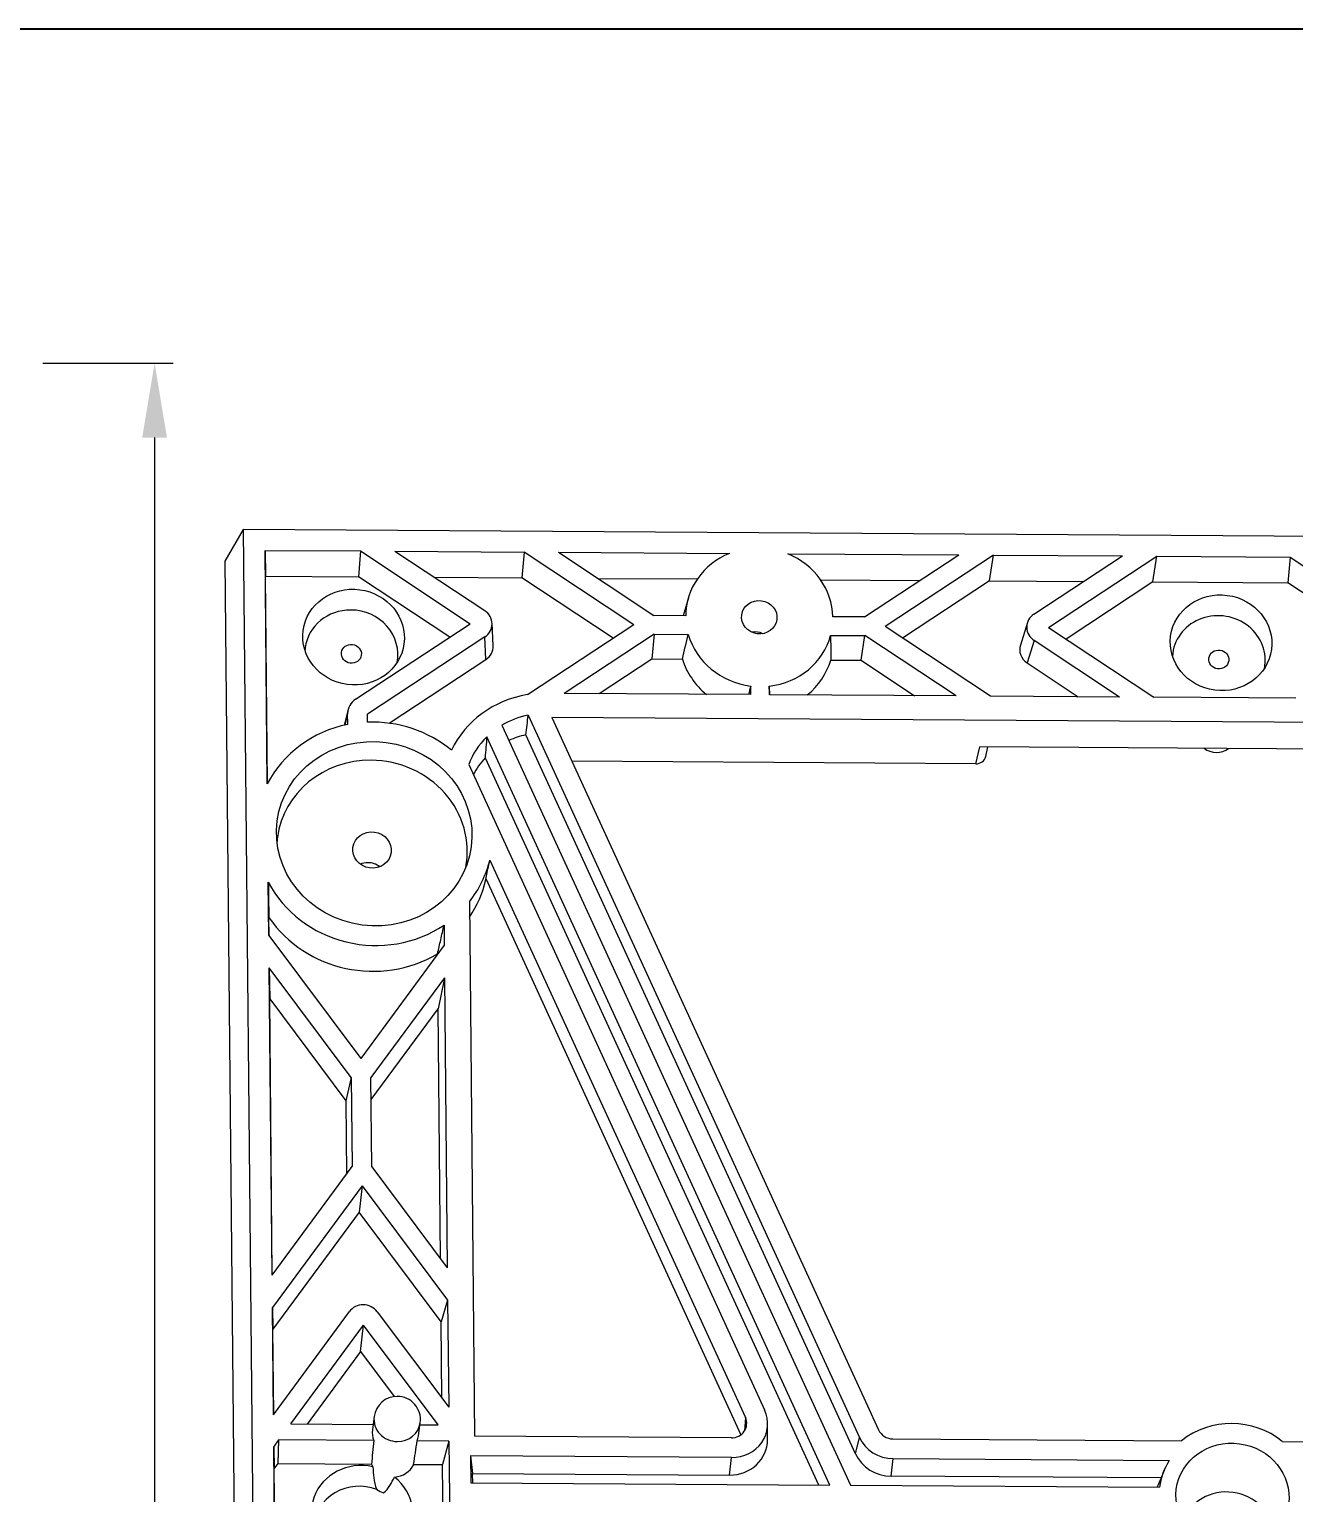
# Model space of a CAD drawing. Header units: millimetres. Extents: x 3042 to 4057, y 1987 to 3678.
# Drawn here: x 3376.9 to 3458.5, y 2331.1 to 2425.4 of the extents above; entities that cross this region are included whole.
import ezdxf

# ---------------------------------------------------------------- set-up
doc = ezdxf.new("R2010")
doc.units = ezdxf.units.MM
doc.layers.get('0').update_dxf_attribs({"linetype": 'CONTINUOUS'})
doc.layers.get('Defpoints').update_dxf_attribs({"linetype": 'CONTINUOUS'})
doc.layers.add('BORDER', color=6, linetype='CONTINUOUS')
doc.layers.add('dim', color=82, linetype='CONTINUOUS', lineweight=9)
doc.styles.add('ROMANC', font='romanc.shx', dxfattribs={"bigfont": 'gbcbig.shx'})
doc.dimstyles.new('4', dxfattribs={"dimtxt": 3.5, "dimasz": 2.2, "dimexe": 0.66, "dimexo": 0.66, "dimgap": 0.66, "dimtad": 0, "dimdsep": 46, "dimtxsty": 'ROMANC', "dimcen": 0, "dimclrd": 256, "dimclre": 131, "dimclrt": 42, "dimazin": 2, "dimtfac": 1, "dimtofl": 0, "dimtmove": 0, "dimatfit": 3, "dimfxl": 1, "dimtfill": 1, "dimlwd": 5, "dimlwe": 5, "dimarcsym": 0})

# ---------------------------------------------------------------- blocks, each defined once
blk = doc.blocks.new('*D9')
at = {"layer": 'Defpoints', "color": 0, "lineweight": 18}
for p in [(3376.6, 2403.901), (3376.6, 2148.101), (3385.014, 2148.101)]:
    blk.add_point(p, dxfattribs=at)
at = {"layer": 'dim', "color": 131, "lineweight": 5}
for p, q in [((3377.799, 2403.901), (3386.213, 2403.901)), ((3377.799, 2148.101), (3386.213, 2148.101))]:
    blk.add_line(p, q, dxfattribs=at)
at = {"layer": 'dim', "lineweight": 5}
for p, q in [((3385.014, 2399.101), (3385.014, 2285.201)), ((3385.014, 2152.901), (3385.014, 2266.802))]:
    blk.add_line(p, q, dxfattribs=at)
at = {"layer": 'dim', "lineweight": 18}
for points in [[(3384.214, 2399.101), (3385.814, 2399.101), (3385.014, 2403.901)], [(3384.214, 2152.901), (3385.814, 2152.901), (3385.014, 2148.101)]]:
    blk.add_solid(points, dxfattribs=at)
at = {"layer": 'dim', "color": 42, "lineweight": 18, "insert": (3385.014, 2276.001), "char_height": 4, "attachment_point": 5, "rotation": 90, "style": 'ROMANC', "bg_fill": 3, "box_fill_scale": 1.1, "bg_fill_color": 256, "bg_fill_true_color": 13158600, "bg_fill_transparency": 7121136}
blk.add_mtext('255.8', dxfattribs=at)

msp = doc.modelspace()

# ---------------------------------------------------------------- linework, layer by layer
at = {"color": 7, "linetype": 'Continuous', "lineweight": 18}
for p, q in [((3390.724, 2393.181), (3389.54, 2391.134)), ((3390.724, 2393.181), (3393.01, 2156.331)), ((3517.135, 2392.357), (3390.724, 2393.181)), ((3392.284, 2376.775), (3392.139, 2391.83)), ((3392.139, 2391.83), (3398.3, 2391.79)), ((3392.139, 2391.83), (3392.174, 2390.167)), ((3398.3, 2391.79), (3398.17, 2390.128)), ((3398.3, 2391.79), (3405.377, 2387.103)), ((3400.518, 2391.775), (3408.839, 2391.721)), ((3400.518, 2391.775), (3406.302, 2387.945)), ((3408.839, 2391.721), (3408.709, 2390.059)), ((3415.916, 2387.035), (3408.839, 2391.721)), ((3411.057, 2391.706), (3422.086, 2391.634)), ((3411.057, 2391.706), (3417.219, 2387.626)), ((3425.861, 2391.61), (3436.89, 2391.538)), ((3389.54, 2391.134), (3391.865, 2150.3)), ((3430.806, 2387.537), (3436.89, 2391.538)), ((3439.108, 2391.523), (3432.121, 2386.929)), ((3438.858, 2389.863), (3439.108, 2391.523)), ((3439.108, 2391.523), (3447.429, 2391.469)), ((3441.719, 2387.714), (3447.429, 2391.469)), ((3442.66, 2386.86), (3449.647, 2391.455)), ((3449.397, 2389.794), (3449.647, 2391.455)), ((3449.647, 2391.455), (3458.238, 2391.399)), ((3458.238, 2391.399), (3458.108, 2389.737)), ((3458.238, 2391.399), (3465.314, 2386.712)), ((3392.174, 2390.167), (3398.17, 2390.128)), ((3392.303, 2376.811), (3392.174, 2390.167)), ((3404.052, 2386.233), (3398.17, 2390.128)), ((3403.053, 2390.096), (3408.709, 2390.059)), ((3414.591, 2386.164), (3408.709, 2390.059)), ((3413.593, 2390.027), (3420.013, 2389.986)), ((3427.966, 2389.934), (3434.387, 2389.892)), ((3438.858, 2389.863), (3433.255, 2386.178)), ((3438.858, 2389.863), (3444.926, 2389.823)), ((3449.397, 2389.794), (3443.794, 2386.109)), ((3449.397, 2389.794), (3458.108, 2389.737)), ((3463.99, 2385.842), (3458.108, 2389.737)), ((3419.439, 2388.779), (3419.096, 2387.613)), ((3397.968, 2382.231), (3405.377, 2387.103)), ((3406.847, 2385.681), (3406.777, 2387.131)), ((3415.916, 2387.035), (3409.062, 2382.528)), ((3419.267, 2387.612), (3417.219, 2387.626)), ((3430.806, 2387.537), (3428.758, 2387.55)), ((3438.916, 2382.43), (3432.121, 2386.929)), ((3441.303, 2387.17), (3440.849, 2385.722)), ((3406.318, 2386.249), (3398.738, 2381.265)), ((3417.231, 2386.427), (3411.425, 2382.609)), ((3417.231, 2386.427), (3417.087, 2384.836)), ((3417.231, 2386.427), (3419.434, 2386.412)), ((3428.614, 2386.352), (3430.818, 2386.338)), ((3430.579, 2384.748), (3430.818, 2386.338)), ((3436.698, 2382.444), (3430.818, 2386.338)), ((3447.237, 2382.375), (3441.735, 2386.018)), ((3442.66, 2386.86), (3449.455, 2382.361)), ((3400.137, 2380.689), (3406.387, 2384.799)), ((3413.678, 2382.594), (3417.087, 2384.836)), ((3417.087, 2384.836), (3419.051, 2384.823)), ((3428.616, 2384.761), (3430.579, 2384.748)), ((3430.579, 2384.748), (3434.032, 2382.462)), ((3441.282, 2384.571), (3444.571, 2382.393)), ((3423.462, 2382.53), (3411.425, 2382.609)), ((3423.462, 2382.53), (3423.457, 2383.085)), ((3424.655, 2383.078), (3424.661, 2382.523)), ((3436.698, 2382.444), (3424.661, 2382.523)), ((3447.237, 2382.375), (3438.916, 2382.43)), ((3458.606, 2382.301), (3449.455, 2382.361)), ((3397.497, 2381.577), (3397.242, 2380.555)), ((3397.473, 2380.605), (3397.466, 2381.31)), ((3398.743, 2380.755), (3398.738, 2381.265)), ((3407.415, 2380.557), (3429.886, 2331.566)), ((3409.112, 2381.204), (3430.468, 2334.645)), ((3497.452, 2380.495), (3410.639, 2381.061)), ((3410.639, 2381.061), (3431.705, 2335.133)), ((3428.569, 2331.574), (3406.442, 2379.814)), ((3430.214, 2333.587), (3408.955, 2379.934)), ((3406.327, 2378.453), (3427.827, 2331.58)), ((3469.366, 2378.966), (3438.233, 2379.169)), ((3438.611, 2378.543), (3438.753, 2379.166)), ((3405.272, 2378.017), (3424.355, 2336.414)), ((3437.982, 2378.069), (3411.933, 2378.239)), ((3406.632, 2371.868), (3423.118, 2335.925)), ((3406.368, 2370.612), (3406.514, 2371.298)), ((3392.378, 2367.006), (3392.345, 2370.433)), ((3406.38, 2370.667), (3422.823, 2334.817)), ((3405.313, 2369.176), (3405.646, 2334.73)), ((3392.397, 2366.98), (3392.386, 2368.171)), ((3403.68, 2367.674), (3403.692, 2366.373)), ((3392.378, 2367.006), (3398.316, 2359.077)), ((3403.692, 2366.373), (3398.316, 2359.077)), ((3403.267, 2365.795), (3403.266, 2365.827)), ((3392.398, 2364.915), (3392.437, 2362.915)), ((3392.59, 2345.103), (3392.398, 2364.915)), ((3397.692, 2357.847), (3392.398, 2364.915)), ((3403.712, 2364.282), (3398.964, 2357.839)), ((3403.712, 2364.282), (3403.3, 2362.285)), ((3403.712, 2364.282), (3403.893, 2345.589)), ((3392.437, 2362.915), (3397.35, 2356.355)), ((3392.608, 2345.129), (3392.437, 2362.915)), ((3398.978, 2356.42), (3403.3, 2362.285)), ((3403.456, 2346.172), (3403.3, 2362.285)), ((3397.692, 2357.847), (3397.35, 2356.355)), ((3397.692, 2357.847), (3397.748, 2352.103)), ((3399.02, 2352.095), (3398.964, 2357.839)), ((3397.35, 2356.355), (3397.396, 2351.626)), ((3392.59, 2345.103), (3397.748, 2352.103)), ((3399.02, 2352.095), (3403.893, 2345.589)), ((3398.396, 2350.865), (3392.61, 2343.013)), ((3398.396, 2350.865), (3398.206, 2349.169)), ((3398.396, 2350.865), (3403.913, 2343.498)), ((3398.206, 2349.169), (3392.642, 2341.619)), ((3403.495, 2342.107), (3398.206, 2349.169)), ((3403.913, 2343.498), (3403.495, 2342.107)), ((3403.913, 2343.498), (3403.98, 2336.598)), ((3392.61, 2343.013), (3392.642, 2341.619)), ((3392.676, 2336.112), (3392.61, 2343.013)), ((3392.676, 2336.112), (3397.574, 2342.759)), ((3399.374, 2342.747), (3403.98, 2336.598)), ((3392.695, 2336.137), (3392.642, 2341.619)), ((3393.796, 2335.513), (3398.483, 2341.874)), ((3398.293, 2340.178), (3398.483, 2341.874)), ((3403.293, 2335.451), (3398.483, 2341.874)), ((3403.543, 2337.181), (3403.495, 2342.107)), ((3398.293, 2340.178), (3394.85, 2335.506)), ((3398.293, 2340.178), (3400.463, 2337.281)), ((3399.172, 2335.991), (3399.06, 2335.149)), ((3393.796, 2335.513), (3399.104, 2335.478)), ((3402.034, 2334.754), (3402.146, 2335.596)), ((3402.128, 2335.459), (3403.293, 2335.451)), ((3424.547, 2334.508), (3424.55, 2335.521)), ((3392.697, 2334.021), (3393.036, 2334.483)), ((3392.975, 2332.962), (3393.036, 2334.483)), ((3399.158, 2334.443), (3393.036, 2334.483)), ((3404.001, 2334.411), (3401.946, 2334.424)), ((3404.001, 2334.411), (3403.584, 2332.893)), ((3404.001, 2334.411), (3404.064, 2327.818)), ((3422.212, 2334.622), (3405.646, 2334.73)), ((3432.63, 2334.554), (3451.246, 2334.432)), ((3457.739, 2334.39), (3476.356, 2334.269)), ((3392.75, 2328.452), (3392.697, 2334.021)), ((3392.697, 2334.021), (3392.729, 2332.628)), ((3405.396, 2333.46), (3405.525, 2332.324)), ((3422.224, 2333.351), (3405.396, 2333.46)), ((3405.396, 2333.46), (3405.413, 2331.725)), ((3432.642, 2333.283), (3450.454, 2333.167)), ((3392.729, 2332.628), (3392.975, 2332.962)), ((3392.769, 2328.426), (3392.729, 2332.628)), ((3392.975, 2332.962), (3398.998, 2332.923)), ((3401.723, 2332.905), (3403.584, 2332.893)), ((3403.639, 2327.241), (3403.584, 2332.893)), ((3405.525, 2332.324), (3422.091, 2332.216)), ((3405.531, 2331.724), (3405.525, 2332.324)), ((3450.112, 2332.507), (3449.734, 2331.589)), ((3405.413, 2331.725), (3428.569, 2331.574)), ((3429.886, 2331.566), (3449.828, 2331.436)), ((3449.918, 2332.035), (3432.509, 2332.149))]:
    msp.add_line(p, q, dxfattribs=at)
at = {"color": 7, "linetype": 'Continuous', "lineweight": 13}
for p, q in [((3406.387, 2384.799), (3406.318, 2386.249)), ((3441.735, 2386.018), (3441.282, 2384.571)), ((3397.466, 2381.31), (3397.28, 2380.564)), ((3437.982, 2378.069), (3438.233, 2379.169)), ((3402.146, 2335.596), (3402.146, 2335.597)), ((3423.118, 2335.925), (3423.065, 2335.075)), ((3430.214, 2333.587), (3430.468, 2334.645)), ((3422.091, 2332.216), (3422.224, 2333.351)), ((3432.509, 2332.149), (3432.642, 2333.283))]:
    msp.add_line(p, q, dxfattribs=at)
at = {"color": 7, "linetype": 'Continuous', "lineweight": 18}
for start, end in [(89.62636, 172.44398), (352.44398, 89.62636)]:
    msp.add_arc((3400.659, 2335.794), 1.5, start, end, dxfattribs=at)
for centre, major_axis, ratio, start_param, end_param in [((3424.013, 2387.519), (4.709, -0.625), 0.940454, 2.11309, 3.260732), ((3424.013, 2387.519), (4.709, -0.625), 0.940454, 0.147266, 1.294907), ((3397.705, 2385.161), (-2.974, 0.394), 0.940454, 4.845591, 6.283185), ((3397.705, 2385.161), (-2.974, 0.394), 0.940454, 3.0809, 4.845591), ((3405.678, 2387.101), (-1.093, 0.141), 0.938775, 2.311874, 4.229998), ((3442.359, 2386.862), (-1.093, 0.141), 0.938775, 5.453467, 7.37159), ((3453.647, 2384.796), (2.974, -0.394), 0.940454, 0, 3.202146), ((3424.013, 2387.519), (4.709, -0.625), 0.940454, 3.53161, 4.718956), ((3423.745, 2385.497), (1.134, -0.15), 0.940454, 1.245719, 1.895832), ((3424.013, 2387.519), (4.709, -0.625), 0.940454, 4.972227, 6.159573), ((3397.705, 2385.161), (-2.974, 0.394), 0.940454, 0, 0.060651), ((3405.747, 2385.651), (-1.093, 0.141), 0.938775, 2.311874, 3.30678), ((3441.906, 2385.415), (-1.093, 0.141), 0.938775, 6.117977, 7.37159), ((3423.821, 2386.07), (-4.933, 0.654), 0.940454, 0.409375, 0.990342), ((3423.821, 2386.07), (-4.933, 0.654), 0.940454, 2.417656, 2.998623), ((3453.647, 2384.796), (2.974, -0.394), 0.940454, 6.222591, 6.283185), ((3398.665, 2381.301), (-1.19, 0.163), 0.939892, 5.460771, 6.420068), ((3410.287, 2376.311), (-6.64, 0.881), 0.940454, 5.020529, 5.993062), ((3399.176, 2373.559), (7.583, -1.006), 0.940454, 1.919625, 2.818881), ((3399.176, 2373.559), (7.583, -1.006), 0.940454, 0.98409, 1.751496), ((3410.287, 2376.311), (-5.264, 0.698), 0.940454, 5.059727, 5.408603), ((3410.287, 2376.311), (-5.264, 0.698), 0.940454, 5.647071, 6.074989), ((3410.153, 2375.3), (5.004, -0.664), 0.940454, 1.934666, 2.165253), ((3410.153, 2375.3), (-5.004, 0.664), 0.940454, 5.697797, 5.975052), ((3437.976, 2378.681), (-0.644, 0.089), 0.940281, 1.709716, 3.060036), ((3453.477, 2379.984), (-1.239, 0.164), 0.940454, 1.023353, 2.384645), ((3399.037, 2372.514), (-6.097, 0.809), 0.940454, 4.845591, 6.283185), ((3399.037, 2372.514), (-6.097, 0.809), 0.940454, 3.085711, 4.845592), ((3399.037, 2372.514), (-6.097, 0.809), 0.940454, 0, 0.055939), ((3399.176, 2373.559), (7.583, -1.006), 0.940454, 5.769044, 6.186304), ((3398.773, 2370.526), (-1.233, 0.164), 0.940454, 4.845592, 5.253311), ((3398.773, 2370.526), (-1.233, 0.164), 0.940454, 4.171523, 4.845592), ((3399.176, 2373.559), (7.583, -1.006), 0.940454, 3.730709, 5.46681), ((3398.983, 2372.11), (-7.472, 0.991), 0.940454, 2.695762, 3.069074), ((3398.983, 2372.11), (-7.806, 1.036), 0.940454, 0.700143, 2.270584), ((3398.48, 2342.157), (-1.09, 0.149), 0.942132, 3.89062, 5.808743), ((3422.202, 2335.563), (2.33, -0.309), 0.940454, 4.845594, 6.817809), ((3400.547, 2334.951), (1.487, -0.197), 0.940454, 3.141593, 3.650178), ((3422.202, 2335.563), (0.991, -0.131), 0.940454, 4.845591, 6.817813), ((3432.621, 2335.495), (-0.991, 0.131), 0.940454, 0.534628, 1.703999), ((3454.527, 2330.834), (4.957, -0.657), 0.940454, 0.996516, 2.411482), ((3401.955, 2345.568), (-3.836, -30.369), 0.048607, 5.09359, 5.147982), ((3401.955, 2345.568), (-3.836, -30.369), 0.048607, 1.146839, 1.201231), ((3400.547, 2334.951), (1.487, -0.197), 0.940454, 6.041005, 6.283185), ((3422.068, 2334.552), (-2.459, 0.326), 0.940454, 1.704001, 3.262667), ((3432.621, 2335.495), (-2.33, 0.309), 0.940454, 0.534628, 1.703999), ((3398.393, 2329.749), (3.251, -0.431), 0.940454, 1.478606, 7.285282), ((3432.487, 2334.484), (2.459, -0.326), 0.940454, 3.676221, 4.845591), ((3454.527, 2330.834), (4.696, -0.623), 0.940454, 2.731281, 3.146333), ((3400.355, 2333.502), (-1.487, 0.197), 0.940454, 0.562978, 0.698104), ((3400.355, 2333.502), (-1.487, 0.197), 0.940454, 1.782599, 2.84502), ((3398.25, 2328.671), (2.974, -0.394), 0.940454, 1.318938, 3.202208), ((3400.212, 2332.424), (-1.487, 0.197), 0.940454, 1.082687, 1.398016), ((3454.393, 2329.823), (4.957, -0.657), 0.940454, 2.897115, 2.931779), ((3454.192, 2328.306), (2.974, -0.394), 0.940454, 0.184352, 2.9572)]:
    msp.add_ellipse(centre, major_axis=major_axis, ratio=ratio, start_param=start_param, end_param=end_param, dxfattribs=at)
for centre, major_axis in [((3397.848, 2386.239), (-3.251, 0.431)), ((3453.79, 2385.874), (3.251, -0.431)), ((3424.013, 2387.519), (-1.134, 0.15)), ((3397.705, 2385.161), (0.641, -0.085)), ((3453.647, 2384.796), (0.641, -0.085)), ((3399.176, 2373.559), (-6.258, 0.83)), ((3399.037, 2372.514), (1.233, -0.164)), ((3454.527, 2330.834), (3.624, -0.481))]:
    msp.add_ellipse(centre, major_axis=major_axis, ratio=0.940454, dxfattribs=at)
at = {"color": 7, "linetype": 'Continuous', "lineweight": 13}
for start_param, end_param in [(3.141572, 4.845591), (4.845591, 6.283185)]:
    msp.add_ellipse((3400.659, 2335.794), major_axis=(1.487, -0.197), ratio=0.940454, start_param=start_param, end_param=end_param, dxfattribs=at)
at = {"color": 7, "linetype": 'Continuous', "lineweight": 18}
for points in [[(3419.051, 2384.823), (3419.178, 2385.353), (3419.306, 2385.883), (3419.434, 2386.412)], [(3428.614, 2386.352), (3428.615, 2385.822), (3428.616, 2385.291), (3428.616, 2384.761)], [(3423.457, 2383.085), (3423.41, 2382.901), (3423.363, 2382.716), (3423.316, 2382.531)], [(3424.667, 2382.522), (3424.663, 2382.707), (3424.659, 2382.892), (3424.655, 2383.078)], [(3406.442, 2379.814), (3406.403, 2379.362), (3406.364, 2378.909), (3406.327, 2378.453)], [(3406.513, 2371.295), (3406.553, 2371.485), (3406.593, 2371.676), (3406.632, 2371.868)], [(3392.345, 2370.433), (3392.359, 2369.649), (3392.373, 2368.9), (3392.386, 2368.171)]]:
    msp.add_open_spline(points, degree=3, dxfattribs=at)
for points, knots in [([(3408.955, 2379.934), (3408.981, 2380.146), (3409.008, 2380.358), (3409.06, 2380.781), (3409.086, 2380.992), (3409.112, 2381.204)], [0, 0, 0, 0, 0.500619, 0.500619, 1, 1, 1, 1]), ([(3403.266, 2365.827), (3403.334, 2366.127), (3403.402, 2366.428), (3403.539, 2367.043), (3403.61, 2367.358), (3403.68, 2367.674)], [0, 0, 0, 0, 0.490517, 0.490517, 1, 1, 1, 1]), ([(3399.097, 2332.755), (3399.109, 2332.52), (3399.127, 2332.283), (3399.193, 2331.799), (3399.217, 2331.561), (3399.351, 2331.281)], [0, 0, 0, 0, 0.5, 0.5, 1, 1, 1, 1]), ([(3399.773, 2331.08), (3399.978, 2331.197), (3400.08, 2331.377), (3400.299, 2331.725), (3400.395, 2331.908), (3400.486, 2332.094)], [0, 0, 0, 0, 0.5, 0.5, 1, 1, 1, 1])]:
    msp.add_open_spline(points, degree=3, knots=knots, dxfattribs=at)
at = {"layer": 'BORDER'}
msp.add_line((3657.62, 2425.423), (3042.008, 2425.423), dxfattribs=at)
msp.add_line((3657.62, 2425.423), (3042.008, 2425.423), dxfattribs=at)
msp.add_line((3657.62, 2425.423), (3042.008, 2425.423), dxfattribs=at)
msp.add_line((3657.62, 2425.423), (3042.008, 2425.423), dxfattribs=at)

# ---------------------------------------------------------------- dimensions: what is measured, and where the dimension line sits
at = {"layer": 'dim', "lineweight": 18}
dim = msp.add_linear_dim(base=(3385.014, 2148.101), p1=(3376.6, 2403.901), p2=(3376.6, 2148.101), angle=90, dimstyle='4', override={"dimtxt": 4, "dimasz": 4.8, "dimexe": 1.1994, "dimexo": 1.1994, "dimgap": 1.1994}, dxfattribs=at)
dim.commit()
dim.dimension.update_dxf_attribs({"geometry": '*D9', "text_midpoint": (3385.014, 2276.001), "dimtype": 160})

doc.saveas('drawing.dxf')
